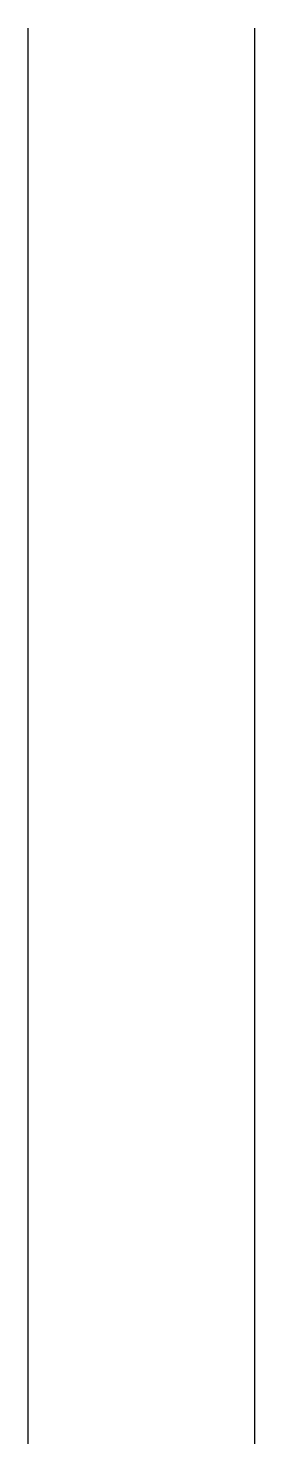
# Model space of a CAD drawing. Extents: x 0 to 240, y 0 to 1500.
import ezdxf

# ---------------------------------------------------------------- set-up
doc = ezdxf.new("R2010")
doc.units = 0
doc.header["$LTSCALE"] = 1000
doc.header["$MEASUREMENT"] = 0

# ---------------------------------------------------------------- blocks, each defined once
blk = doc.blocks.new('空门洞')
for p, q in [((0, 0), (0, 1500)), ((0, 0), (0, 1500)), ((240, 0), (240, 1500)), ((240, 0), (240, 1500))]:
    blk.add_line(p, q)

msp = doc.modelspace()

# ---------------------------------------------------------------- block references
msp.add_blockref('空门洞', (0, 0))

doc.saveas('drawing.dxf')
